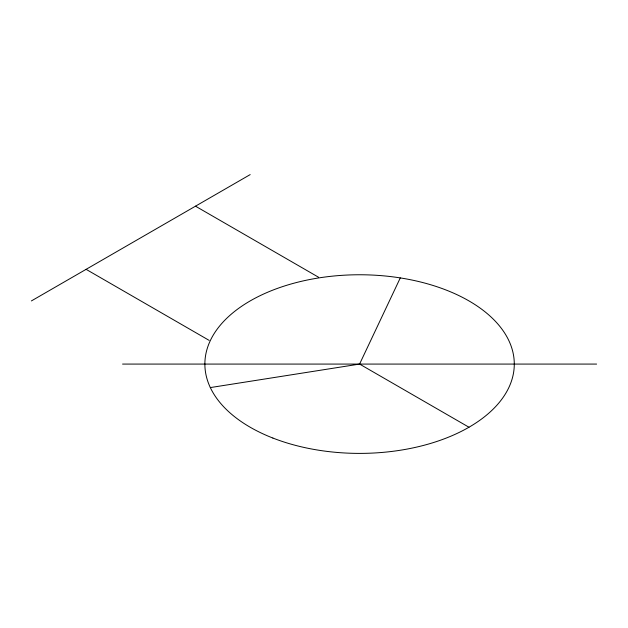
<?xml version="1.0" encoding="UTF-8"?>
<svg xmlns="http://www.w3.org/2000/svg" width="628" height="628" viewBox="0 0 628 628"><rect width="100%" height="100%" fill="white"/><g stroke="black" fill="none" stroke-linecap="round" stroke-linejoin="round"><path stroke-width="0.94" d="M210.325 387.578L359.585 364.075L400.287 277.906M31.4 300.922L250.187 174.6M122.562 364.075L596.6 364.075M195.489 206.18L318.561 277.238M359.585 364.075L468.975 427.236M86.099 269.341L209.163 340.392M272.866 438.046A154.708 89.317 0 0 0 513.892 370.449A154.708 89.317 0 0 0 291.981 283.738A154.708 89.317 0 0 0 272.866 438.046"/></g></svg>
